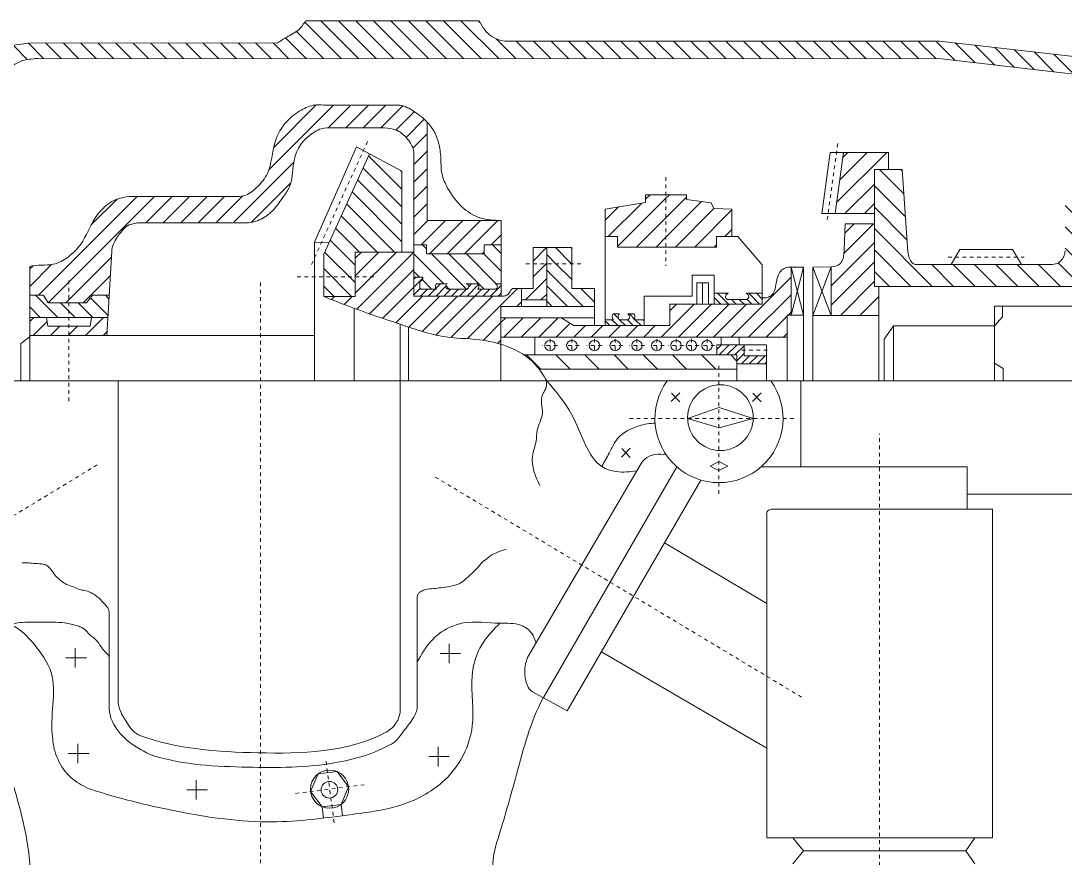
# Model space of a CAD drawing. Extents: x 0 to 420, y 0 to 297.
# Drawn here: x 36.56 to 65.16, y 179.7 to 202.61 of the extents above; entities that cross this region are included whole.
import ezdxf

# ---------------------------------------------------------------- set-up
doc = ezdxf.new("R2010")
doc.units = 0
doc.linetypes.add('ОСЕВАЯ', pattern=[50.8, 31.75, -6.35, 6.35, -6.35])
doc.layers.get('0').update_dxf_attribs({"linetype": 'CONTINUOUS'})
pattern_1 = [(45, (-22278.84894, -14110.3131), (-0.2395046625, 0.2395046625), [])]
pattern_2 = [(135, (-22278.84894, -14110.3131), (-0.2395046625, -0.2395046625), [])]
pattern_3 = [(45, (-22278.84894, -14110.31309), (-0.1064465167, 0.1064465167), [])]
pattern_4 = [(45, (-22278.84894, -14110.3131), (-0.2661162917, 0.2661162917), [])]
pattern_5 = [(135, (-22278.84894, -14110.31309), (-0.1064465167, -0.1064465167), [])]
pattern_6 = [(135, (-22278.84894, -14110.3131), (-0.2128930333, -0.2128930333), [])]
pattern_7 = [(45, (-22278.84894, -14110.3131), (-0.2128930333, 0.2128930333), [])]

msp = doc.modelspace()

# ---------------------------------------------------------------- hatches: boundary and pattern name
at = {"lineweight": 0, "ltscale": 0.0007}
h = msp.add_hatch(dxfattribs=at)
h.set_pattern_fill('ANSI31', color=256, scale=0.106681, angle=90, style=0)
h.set_pattern_definition(pattern_2)
edge = h.paths.add_edge_path()
edge.add_spline(control_points=[(80.552, 199.236), (80.555, 199.286), (80.565, 199.434), (80.615, 199.646), (80.743, 199.819), (80.87, 199.889), (80.944, 199.884), (80.969, 199.882)], knot_values=[0, 0, 0, 0, 0.001262, 0.003768, 0.005373, 0.006594, 0.007223, 0.007223, 0.007223, 0.007223], degree=3, periodic=0)
edge.add_line((80.969, 199.882), (82.266, 199.882))
edge.add_line((82.266, 199.882), (82.95, 199.348))
edge.add_line((82.95, 199.348), (82.95, 198.994))
edge.add_line((82.95, 198.994), (83.336, 198.994))
edge.add_line((83.336, 198.994), (83.336, 198.698))
edge.add_line((83.336, 198.698), (83.709, 198.698))
edge.add_line((83.709, 198.698), (83.709, 199.286))
edge.add_line((83.709, 199.286), (84.885, 199.286))
edge.add_line((84.885, 199.286), (84.885, 198.726))
edge.add_line((84.885, 198.726), (85.465, 198.726))
edge.add_line((85.465, 198.726), (85.465, 199.502))
edge.add_line((85.465, 199.502), (85.17, 199.863))
edge.add_line((85.17, 199.863), (83.594, 199.863))
edge.add_line((83.594, 199.863), (82.84, 200.387))
edge.add_line((82.84, 200.387), (76.362, 200.387))
edge.add_line((76.362, 200.387), (61.714, 202.06))
edge.add_line((61.714, 202.06), (49.955, 202.06))
edge.add_spline(control_points=[(49.955, 202.06), (49.907, 202.058), (49.786, 202.053), (49.615, 202.101), (49.422, 202.195), (49.242, 202.361), (49.153, 202.525), (49.106, 202.611)], knot_values=[0, 0, 0, 0, 0.001201, 0.003059, 0.004401, 0.006633, 0.009106, 0.009106, 0.009106, 0.009106], degree=3, periodic=0)
edge.add_line((49.106, 202.611), (44.353, 202.611))
edge.add_spline(control_points=[(44.353, 202.611), (44.299, 202.528), (44.171, 202.332), (43.861, 202.191), (43.668, 202.063), (43.585, 202.008)], knot_values=[0, 0, 0, 0, 0.002461, 0.005835, 0.008345, 0.008345, 0.008345, 0.008345], degree=3, periodic=0)
edge.add_line((43.585, 202.008), (36.785, 202.001))
edge.add_spline(control_points=[(36.785, 202.001), (36.588, 201.981), (35.919, 201.913), (35.572, 201.289), (35.327, 200.848)], knot_values=[0, 0, 0, 0, 0.004831, 0.016446, 0.016446, 0.016446, 0.016446], degree=3, periodic=0)
edge.add_line((35.327, 200.848), (33.699, 194.988))
edge.add_spline(control_points=[(33.699, 194.988), (33.589, 194.779), (33.336, 194.296), (32.591, 194.363), (32.105, 194.219), (31.909, 194.034), (31.899, 193.94)], knot_values=[0, 0, 0, 0, 0.005536, 0.012786, 0.016294, 0.018676, 0.018676, 0.018676, 0.018676], degree=3, periodic=0)
edge.add_line((31.899, 193.94), (31.774, 192.759))
edge.add_line((31.774, 192.759), (33.668, 192.759))
edge.add_line((33.668, 192.759), (35.765, 200.554))
edge.add_spline(control_points=[(35.765, 200.554), (35.974, 200.96), (36.265, 201.525), (36.857, 201.572), (37.024, 201.585)], knot_values=[0, 0, 0, 0, 0.010381, 0.014468, 0.014468, 0.014468, 0.014468], degree=3, periodic=0)
edge.add_line((37.024, 201.585), (61.778, 201.57))
edge.add_line((61.778, 201.57), (75.312, 199.994))
edge.add_spline(control_points=[(75.312, 199.994), (75.399, 199.99), (75.58, 199.983), (75.847, 199.934), (76.126, 199.85), (76.283, 199.576), (76.303, 199.376), (76.314, 199.266)], knot_values=[0, 0, 0, 0, 0.002193, 0.004566, 0.006922, 0.009212, 0.012008, 0.012008, 0.012008, 0.012008], degree=3, periodic=0)
edge.add_line((76.314, 199.266), (76.67, 199.266))
edge.add_line((76.67, 199.266), (76.67, 198.744))
edge.add_line((76.67, 198.744), (79.968, 198.744))
edge.add_line((79.968, 198.744), (79.968, 199.236))
edge.add_line((79.968, 199.236), (80.552, 199.236))
h = msp.add_hatch(dxfattribs=at)
h.set_pattern_fill('ANSI31', color=256, scale=0.106681, style=0)
h.set_pattern_definition(pattern_1)
edge = h.paths.add_edge_path()
edge.add_spline(control_points=[(42.692, 197.081), (42.825, 197.081), (43.108, 197.14), (43.47, 197.399), (43.701, 197.736), (43.997, 198.142), (43.99, 198.66), (44.141, 199.17), (44.437, 199.469), (44.752, 199.689), (44.996, 199.686), (45.108, 199.684)], knot_values=[0, 0, 0, 0, 0.003369, 0.007079, 0.01096, 0.013702, 0.019542, 0.02354, 0.026781, 0.030072, 0.032843, 0.032843, 0.032843, 0.032843], degree=3, periodic=0)
edge.add_line((45.108, 199.684), (46.518, 199.684))
edge.add_spline(control_points=[(46.518, 199.684), (46.623, 199.673), (46.845, 199.649), (47.085, 199.467), (47.219, 199.276), (47.327, 199.107), (47.321, 198.97), (47.323, 198.893)], knot_values=[0, 0, 0, 0, 0.002639, 0.005564, 0.007219, 0.008584, 0.010532, 0.010532, 0.010532, 0.010532], degree=3, periodic=0)
edge.add_line((47.323, 198.893), (47.323, 196.481))
edge.add_line((47.323, 196.481), (47.663, 196.481))
edge.add_line((47.663, 196.481), (47.663, 196.235))
edge.add_line((47.663, 196.235), (49.247, 196.235))
edge.add_line((49.247, 196.235), (49.247, 196.481))
edge.add_line((49.247, 196.481), (49.707, 196.481))
edge.add_line((49.707, 196.481), (49.707, 197.145))
edge.add_line((49.707, 197.145), (47.688, 197.145))
edge.add_line((47.688, 197.145), (47.688, 199.837))
edge.add_spline(control_points=[(47.688, 199.837), (47.635, 199.893), (47.502, 200.011), (47.297, 200.154), (47.09, 200.271), (46.953, 200.308), (46.887, 200.308)], knot_values=[0, 0, 0, 0, 0.001951, 0.004487, 0.006308, 0.007974, 0.007974, 0.007974, 0.007974], degree=3, periodic=0)
edge.add_line((46.887, 200.308), (44.841, 200.308))
edge.add_spline(control_points=[(44.841, 200.308), (44.763, 200.313), (44.552, 200.325), (44.196, 200.166), (43.784, 199.854), (43.433, 199.243), (43.433, 198.53), (43.049, 198.059), (42.759, 197.831), (42.561, 197.805), (42.497, 197.805)], knot_values=[0, 0, 0, 0, 0.001963, 0.005298, 0.009544, 0.014945, 0.022503, 0.026602, 0.029908, 0.031525, 0.031525, 0.031525, 0.031525], degree=3, periodic=0)
edge.add_line((42.497, 197.805), (39.566, 197.805))
edge.add_spline(control_points=[(39.566, 197.805), (39.491, 197.799), (39.248, 197.782), (38.887, 197.586), (38.492, 197.137), (38.297, 196.564), (37.878, 196.139), (37.395, 195.874), (37.008, 195.949), (36.8, 195.892)], knot_values=[0, 0, 0, 0, 0.001903, 0.006129, 0.009937, 0.016856, 0.021019, 0.024822, 0.030296, 0.030296, 0.030296, 0.030296], degree=3, periodic=0)
edge.add_line((36.8, 195.892), (36.8, 195.1))
edge.add_line((36.8, 195.1), (37.175, 195.1))
edge.add_line((37.175, 195.1), (37.309, 194.892))
edge.add_line((37.309, 194.892), (38.354, 194.892))
edge.add_line((38.354, 194.892), (38.519, 195.1))
edge.add_line((38.519, 195.1), (38.976, 195.1))
edge.add_line((38.976, 195.1), (39.044, 196.309))
edge.add_spline(control_points=[(39.044, 196.309), (39.05, 196.427), (39.147, 196.641), (39.326, 196.87), (39.496, 197.04), (39.65, 197.058), (39.724, 197.075), (39.75, 197.081)], knot_values=[0, 0, 0, 0, 0.002988, 0.005633, 0.007495, 0.008764, 0.009435, 0.009435, 0.009435, 0.009435], degree=3, periodic=0)
edge.add_line((39.75, 197.081), (42.692, 197.081))
h = msp.add_hatch(dxfattribs=at)
h.set_pattern_fill('ANSI31', color=256, scale=0.106681, angle=90, style=0)
h.set_pattern_definition(pattern_2)
h.paths.add_polyline_path([(46.989, 196.283), (46.989, 198.499), (46.102, 198.977), (44.85, 196.224), (44.85, 195.068), (45.714, 195.068), (45.714, 196.283)])
h = msp.add_hatch(dxfattribs=at)
h.set_pattern_fill('ANSI31', color=256, scale=0.118534, style=0)
h.set_pattern_definition(pattern_4)
h.paths.add_polyline_path([(59.935, 198.545), (60.318, 198.545), (60.318, 199.012), (59.084, 199.012), (58.856, 197.336), (59.935, 197.336)])
h = msp.add_hatch(dxfattribs=at)
h.set_pattern_fill('ANSI31', color=256, scale=0.130387, angle=90, style=0)
h.set_pattern_definition([(135, (-22278.84894, -14110.3131), (-0.292727921, -0.292727921), [])])
edge = h.paths.add_edge_path()
edge.add_line((66.174, 197.739), (65.155, 197.739))
edge.add_line((65.155, 197.739), (65.155, 196.315))
edge.add_spline(control_points=[(65.155, 196.315), (65.152, 196.287), (65.145, 196.211), (65.088, 196.093), (64.975, 195.973), (64.866, 195.954), (64.808, 195.944)], knot_values=[0, 0, 0, 0, 0.000714, 0.001934, 0.003241, 0.004685, 0.004685, 0.004685, 0.004685], degree=3, periodic=0)
edge.add_line((64.808, 195.944), (61.938, 195.944))
edge.add_line((61.938, 195.944), (61.087, 195.944))
edge.add_spline(control_points=[(61.087, 195.944), (61.075, 195.943), (61.031, 195.941), (60.946, 196.002), (60.872, 196.125), (60.856, 196.234), (60.848, 196.291)], knot_values=[0, 0, 0, 0, 0.000303, 0.001118, 0.002435, 0.003881, 0.003881, 0.003881, 0.003881], degree=3, periodic=0)
edge.add_line((60.848, 196.291), (60.69, 198.545))
edge.add_line((60.69, 198.545), (59.935, 198.545))
edge.add_line((59.935, 198.545), (59.935, 197.056))
edge.add_line((59.935, 197.056), (59.935, 195.344))
edge.add_line((59.935, 195.344), (60.054, 195.344))
edge.add_line((60.054, 195.344), (66.174, 195.344))
edge.add_line((66.174, 195.344), (66.174, 197.739))
h = msp.add_hatch(dxfattribs=at)
h.set_pattern_fill('ANSI31', color=256, scale=0.118534, style=0)
h.set_pattern_definition(pattern_4)
h.paths.add_polyline_path([(52.558, 197.459), (52.558, 196.71), (52.9, 196.71), (52.9, 196.42), (54.223, 196.42), (54.223, 197.853), (53.663, 197.853), (53.663, 197.643)])
h = msp.add_hatch(dxfattribs=at)
h.set_pattern_fill('ANSI31', color=256, scale=0.118534, style=0)
h.set_pattern_definition(pattern_4)
h.paths.add_polyline_path([(54.223, 196.42), (55.611, 196.42), (55.611, 196.71), (56.032, 196.71), (56.032, 197.459), (55.532, 197.472), (55.466, 197.63), (54.782, 197.722), (54.782, 197.774), (54.782, 197.853), (54.223, 197.853)])
h = msp.add_hatch(dxfattribs=at)
h.set_pattern_fill('ANSI31', color=256, scale=0.118534, style=0)
h.set_pattern_definition(pattern_4)
edge = h.paths.add_edge_path()
edge.add_spline(control_points=[(59.108, 196.357), (59.104, 196.313), (59.097, 196.216), (59.072, 196.072), (58.967, 195.908), (58.832, 195.89), (58.748, 195.878)], knot_values=[0, 0, 0, 0, 0.001116, 0.002463, 0.003696, 0.00571, 0.00571, 0.00571, 0.00571], degree=3, periodic=0)
edge.add_line((58.748, 195.878), (58.748, 194.55))
edge.add_line((58.748, 194.55), (60.054, 194.55))
edge.add_line((60.054, 194.55), (60.054, 195.344))
edge.add_line((60.054, 195.344), (59.935, 195.344))
edge.add_line((59.935, 195.344), (59.935, 197.056))
edge.add_line((59.935, 197.056), (59.132, 197.056))
edge.add_line((59.132, 197.056), (59.108, 196.357))
h = msp.add_hatch(dxfattribs=at)
h.set_pattern_fill('ANSI31', color=256, scale=0.106681, angle=90, style=0)
h.set_pattern_definition(pattern_2)
edge = h.paths.add_edge_path()
edge.add_spline(control_points=[(48.234, 195.416), (48.221, 195.409), (48.197, 195.395), (48.187, 195.352), (48.196, 195.315), (48.217, 195.28), (48.242, 195.274), (48.255, 195.271)], knot_values=[0, 0, 0, 0, 0.00036, 0.000681, 0.001022, 0.001332, 0.001646, 0.001646, 0.001646, 0.001646], degree=3, periodic=0)
edge.add_line((48.255, 195.271), (48.777, 195.271))
edge.add_spline(control_points=[(48.777, 195.271), (48.79, 195.278), (48.815, 195.292), (48.824, 195.335), (48.815, 195.372), (48.795, 195.408), (48.769, 195.414), (48.756, 195.416)], knot_values=[0, 0, 0, 0, 0.00036, 0.000681, 0.001022, 0.001332, 0.001648, 0.001648, 0.001648, 0.001648], degree=3, periodic=0)
edge.add_line((48.756, 195.416), (49.072, 195.416))
edge.add_spline(control_points=[(49.072, 195.416), (49.082, 195.408), (49.104, 195.388), (49.096, 195.343), (49.101, 195.298), (49.079, 195.28), (49.069, 195.271)], knot_values=[0, 0, 0, 0, 0.000309, 0.000703, 0.001068, 0.001381, 0.001381, 0.001381, 0.001381], degree=3, periodic=0)
edge.add_line((49.069, 195.271), (49.563, 195.271))
edge.add_spline(control_points=[(49.563, 195.271), (49.576, 195.278), (49.6, 195.292), (49.61, 195.335), (49.6, 195.372), (49.58, 195.408), (49.555, 195.414), (49.542, 195.416)], knot_values=[0, 0, 0, 0, 0.00036, 0.000681, 0.001022, 0.001332, 0.001648, 0.001648, 0.001648, 0.001648], degree=3, periodic=0)
edge.add_line((49.542, 195.416), (49.707, 195.416))
edge.add_line((49.707, 195.416), (49.707, 196.481))
edge.add_line((49.707, 196.481), (49.247, 196.481))
edge.add_line((49.247, 196.481), (49.247, 196.235))
edge.add_line((49.247, 196.235), (47.663, 196.235))
edge.add_line((47.663, 196.235), (47.663, 196.481))
edge.add_line((47.663, 196.481), (47.323, 196.481))
edge.add_line((47.323, 196.481), (47.323, 195.598))
edge.add_line((47.323, 195.598), (47.563, 195.598))
edge.add_spline(control_points=[(47.563, 195.598), (47.563, 195.584), (47.563, 195.56), (47.563, 195.524), (47.537, 195.513), (47.522, 195.492), (47.488, 195.479), (47.479, 195.434), (47.483, 195.384), (47.481, 195.337), (47.482, 195.297), (47.498, 195.275), (47.513, 195.272), (47.518, 195.271)], knot_values=[0, 0, 0, 0, 0.00037, 0.000632, 0.000797, 0.001017, 0.001298, 0.001627, 0.002059, 0.0026, 0.002817, 0.003058, 0.003199, 0.003199, 0.003199, 0.003199], degree=3, periodic=0)
edge.add_line((47.518, 195.271), (47.939, 195.271))
edge.add_spline(control_points=[(47.939, 195.271), (47.93, 195.28), (47.908, 195.3), (47.915, 195.345), (47.91, 195.39), (47.932, 195.408), (47.942, 195.416)], knot_values=[0, 0, 0, 0, 0.000309, 0.000703, 0.001068, 0.001381, 0.001381, 0.001381, 0.001381], degree=3, periodic=0)
edge.add_line((47.942, 195.416), (48.234, 195.416))
h = msp.add_hatch(dxfattribs=at)
h.set_pattern_fill('ANSI31', color=256, scale=0.106681, style=0)
h.set_pattern_definition(pattern_1)
edge = h.paths.add_edge_path()
edge.add_spline(control_points=[(44.85, 195.068), (45.054, 194.987), (45.506, 194.81), (46.203, 194.553), (47.088, 194.265), (48.038, 193.922), (48.988, 193.92), (49.509, 193.818), (49.702, 193.759)], knot_values=[0, 0, 0, 0, 0.005554, 0.012273, 0.018786, 0.029173, 0.03752, 0.0426, 0.0426, 0.0426, 0.0426], degree=3, periodic=0)
edge.add_line((49.702, 193.759), (49.702, 194.792))
edge.add_line((49.702, 194.792), (50.269, 194.792))
edge.add_line((50.269, 194.792), (50.269, 195.287))
edge.add_line((50.269, 195.287), (50.073, 195.287))
edge.add_spline(control_points=[(50.073, 195.287), (50.057, 195.289), (50.017, 195.294), (49.955, 195.215), (49.91, 195.105), (49.789, 195.078), (49.73, 195.079), (49.707, 195.079)], knot_values=[0, 0, 0, 0, 0.000374, 0.00097, 0.002285, 0.003245, 0.003826, 0.003826, 0.003826, 0.003826], degree=3, periodic=0)
edge.add_line((49.707, 195.079), (47.323, 195.079))
edge.add_line((47.323, 195.079), (47.323, 196.283))
edge.add_line((47.323, 196.283), (45.714, 196.283))
edge.add_line((45.714, 196.283), (45.714, 195.068))
edge.add_line((45.714, 195.068), (44.85, 195.068))
h = msp.add_hatch(dxfattribs=at)
h.set_pattern_fill('ANSI31', color=256, scale=0.094827, style=0)
h.set_pattern_definition(pattern_7)
h.paths.add_polyline_path([(50.962, 196.405), (50.587, 196.405), (50.587, 195.964), (50.962, 195.964)])
h = msp.add_hatch(dxfattribs=at)
h.set_pattern_fill('ANSI31', color=256, scale=0.094827, angle=90, style=0)
h.set_pattern_definition(pattern_6)
h.paths.add_polyline_path([(51.644, 195.964), (51.644, 196.405), (50.962, 196.405), (50.962, 195.964)])
h = msp.add_hatch(dxfattribs=at)
h.set_pattern_fill('ANSI31', color=256, scale=0.094827, style=0)
h.set_pattern_definition(pattern_7)
h.paths.add_polyline_path([(50.587, 195.287), (50.269, 195.287), (50.269, 194.973), (50.962, 194.973), (50.962, 195.964), (50.587, 195.964)])
h = msp.add_hatch(dxfattribs=at)
h.set_pattern_fill('ANSI31', color=256, scale=0.094827, angle=90, style=0)
h.set_pattern_definition(pattern_6)
h.paths.add_polyline_path([(50.962, 194.792), (52.266, 194.792), (52.266, 195.285), (51.644, 195.285), (51.644, 195.964), (50.962, 195.964)])
h = msp.add_hatch(dxfattribs=at)
h.set_pattern_fill('ANSI31', color=256, scale=0.106681, style=0)
h.set_pattern_definition(pattern_1)
edge = h.paths.add_edge_path()
edge.add_line((54.334, 194.856), (54.334, 194.272))
edge.add_line((54.334, 194.272), (51.705, 194.272))
edge.add_line((51.705, 194.272), (51.357, 194.487))
edge.add_line((51.357, 194.487), (49.702, 194.487))
edge.add_line((49.702, 194.487), (49.702, 193.953))
edge.add_line((49.702, 193.953), (57.545, 193.953))
edge.add_line((57.545, 193.953), (57.545, 194.555))
edge.add_line((57.545, 194.555), (57.652, 194.555))
edge.add_line((57.652, 194.555), (57.652, 195.871))
edge.add_spline(control_points=[(57.652, 195.871), (57.626, 195.87), (57.55, 195.868), (57.419, 195.83), (57.266, 195.645), (57.245, 195.38), (57.17, 195.111), (56.998, 195.03), (56.907, 195.029), (56.861, 195.028)], knot_values=[0, 0, 0, 0, 0.000655, 0.001934, 0.003293, 0.006429, 0.008644, 0.009774, 0.010945, 0.010945, 0.010945, 0.010945], degree=3, periodic=0)
edge.add_line((56.861, 195.028), (56.861, 194.856))
edge.add_line((56.861, 194.856), (54.334, 194.856))
h = msp.add_hatch(dxfattribs=at)
h.set_pattern_fill('ANSI31', color=256, scale=0.047414, style=0)
h.set_pattern_definition(pattern_3)
edge = h.paths.add_edge_path()
edge.add_line((49.707, 195.079), (49.707, 195.416))
edge.add_line((49.707, 195.416), (49.542, 195.416))
edge.add_spline(control_points=[(49.542, 195.416), (49.555, 195.414), (49.58, 195.408), (49.6, 195.372), (49.61, 195.335), (49.6, 195.292), (49.576, 195.278), (49.563, 195.271)], knot_values=[0, 0, 0, 0, 0.000317, 0.000626, 0.000967, 0.001288, 0.001648, 0.001648, 0.001648, 0.001648], degree=3, periodic=0)
edge.add_line((49.563, 195.271), (49.069, 195.271))
edge.add_spline(control_points=[(49.069, 195.271), (49.079, 195.28), (49.101, 195.298), (49.096, 195.343), (49.104, 195.388), (49.082, 195.408), (49.072, 195.416)], knot_values=[0, 0, 0, 0, 0.000313, 0.000678, 0.001072, 0.001381, 0.001381, 0.001381, 0.001381], degree=3, periodic=0)
edge.add_line((49.072, 195.416), (48.756, 195.416))
edge.add_spline(control_points=[(48.756, 195.416), (48.769, 195.414), (48.795, 195.408), (48.815, 195.372), (48.824, 195.335), (48.815, 195.292), (48.79, 195.278), (48.777, 195.271)], knot_values=[0, 0, 0, 0, 0.000317, 0.000626, 0.000967, 0.001288, 0.001648, 0.001648, 0.001648, 0.001648], degree=3, periodic=0)
edge.add_line((48.777, 195.271), (48.255, 195.271))
edge.add_spline(control_points=[(48.255, 195.271), (48.242, 195.274), (48.217, 195.28), (48.196, 195.315), (48.187, 195.352), (48.197, 195.395), (48.221, 195.409), (48.234, 195.416)], knot_values=[0, 0, 0, 0, 0.000314, 0.000624, 0.000965, 0.001286, 0.001646, 0.001646, 0.001646, 0.001646], degree=3, periodic=0)
edge.add_line((48.234, 195.416), (47.942, 195.416))
edge.add_spline(control_points=[(47.942, 195.416), (47.932, 195.408), (47.91, 195.39), (47.915, 195.345), (47.908, 195.3), (47.93, 195.28), (47.939, 195.271)], knot_values=[0, 0, 0, 0, 0.000313, 0.000678, 0.001072, 0.001381, 0.001381, 0.001381, 0.001381], degree=3, periodic=0)
edge.add_line((47.939, 195.271), (47.518, 195.271))
edge.add_spline(control_points=[(47.518, 195.271), (47.513, 195.272), (47.498, 195.275), (47.482, 195.297), (47.481, 195.337), (47.483, 195.384), (47.479, 195.434), (47.488, 195.479), (47.522, 195.492), (47.537, 195.513), (47.563, 195.524), (47.563, 195.56), (47.563, 195.584), (47.563, 195.598)], knot_values=[0, 0, 0, 0, 0.000141, 0.000382, 0.000599, 0.00114, 0.001572, 0.0019, 0.002182, 0.002402, 0.002567, 0.002829, 0.003199, 0.003199, 0.003199, 0.003199], degree=3, periodic=0)
edge.add_line((47.563, 195.598), (47.323, 195.598))
edge.add_line((47.323, 195.598), (47.323, 195.079))
edge.add_line((47.323, 195.079), (49.707, 195.079))
h = msp.add_hatch(dxfattribs=at)
h.set_pattern_fill('ANSI31', color=256, scale=0.106681, angle=90, style=0)
h.set_pattern_definition(pattern_2)
h.paths.add_polyline_path([(37.309, 194.892), (37.175, 195.1), (36.8, 195.1), (36.8, 194.492), (38.942, 194.492), (38.976, 195.1), (38.519, 195.1), (38.354, 194.892)])
h = msp.add_hatch(dxfattribs=at)
h.set_pattern_fill('ANSI31', color=256, scale=0.047414, angle=90, style=0)
h.set_pattern_definition(pattern_5)
edge = h.paths.add_edge_path()
edge.add_spline(control_points=[(56.417, 195.156), (56.437, 195.145), (56.472, 195.126), (56.501, 195.078), (56.491, 195.021), (56.458, 195.001), (56.438, 194.989)], knot_values=[0, 0, 0, 0, 0.00059, 0.00098, 0.00135, 0.001911, 0.001911, 0.001911, 0.001911], degree=3, periodic=0)
edge.add_line((56.438, 194.989), (55.912, 194.989))
edge.add_spline(control_points=[(55.912, 194.989), (55.892, 195.001), (55.859, 195.021), (55.849, 195.078), (55.878, 195.126), (55.913, 195.145), (55.933, 195.156)], knot_values=[0, 0, 0, 0, 0.000561, 0.00093, 0.00132, 0.001911, 0.001911, 0.001911, 0.001911], degree=3, periodic=0)
edge.add_line((55.933, 195.156), (55.545, 195.156))
edge.add_line((55.545, 195.156), (55.545, 194.856))
edge.add_line((55.545, 194.856), (56.861, 194.856))
edge.add_line((56.861, 194.856), (56.861, 195.156))
edge.add_line((56.861, 195.156), (56.417, 195.156))
h = msp.add_hatch(dxfattribs=at)
h.set_pattern_fill('ANSI31', color=256, scale=0.106681, style=0)
h.set_pattern_definition(pattern_1)
h.paths.add_polyline_path([(38.493, 194.492), (38.451, 194.251), (37.295, 194.251), (37.262, 194.492), (36.8, 194.492), (36.8, 193.997), (38.914, 193.997), (38.942, 194.492)])
h = msp.add_hatch(dxfattribs=at)
h.set_pattern_fill('ANSI31', color=256, scale=0.047414, angle=90, style=0)
h.set_pattern_definition(pattern_5)
edge = h.paths.add_edge_path()
edge.add_spline(control_points=[(52.948, 194.432), (52.937, 194.444), (52.915, 194.469), (52.911, 194.516), (52.916, 194.563), (52.941, 194.58), (52.954, 194.59)], knot_values=[0, 0, 0, 0, 0.000392, 0.000825, 0.001149, 0.001543, 0.001543, 0.001543, 0.001543], degree=3, periodic=0)
edge.add_line((52.954, 194.59), (52.789, 194.59))
edge.add_spline(control_points=[(52.789, 194.59), (52.778, 194.58), (52.754, 194.559), (52.754, 194.51), (52.755, 194.463), (52.776, 194.442), (52.786, 194.432)], knot_values=[0, 0, 0, 0, 0.000362, 0.000765, 0.001168, 0.001507, 0.001507, 0.001507, 0.001507], degree=3, periodic=0)
edge.add_line((52.786, 194.432), (52.558, 194.432))
edge.add_line((52.558, 194.432), (52.558, 194.272))
edge.add_line((52.558, 194.272), (53.624, 194.272))
edge.add_line((53.624, 194.272), (53.624, 194.432))
edge.add_line((53.624, 194.432), (53.346, 194.432))
edge.add_spline(control_points=[(53.346, 194.432), (53.355, 194.442), (53.376, 194.465), (53.375, 194.511), (53.374, 194.558), (53.353, 194.579), (53.342, 194.59)], knot_values=[0, 0, 0, 0, 0.000331, 0.000768, 0.001106, 0.001482, 0.001482, 0.001482, 0.001482], degree=3, periodic=0)
edge.add_line((53.342, 194.59), (53.177, 194.59))
edge.add_spline(control_points=[(53.177, 194.59), (53.192, 194.577), (53.216, 194.556), (53.225, 194.51), (53.219, 194.465), (53.196, 194.443), (53.184, 194.432)], knot_values=[0, 0, 0, 0, 0.000464, 0.000789, 0.001153, 0.001557, 0.001557, 0.001557, 0.001557], degree=3, periodic=0)
edge.add_line((53.184, 194.432), (52.948, 194.432))
h = msp.add_hatch(dxfattribs=at)
h.set_pattern_fill('ANSI31', color=256, scale=0.047414, style=0)
h.set_pattern_definition(pattern_3)
h.paths.add_polyline_path([(56.362, 193.447), (56.362, 193.742), (55.621, 193.745), (55.621, 193.467), (56.163, 193.467), (56.163, 193.226), (56.975, 193.226), (56.975, 193.447)])
h = msp.add_hatch(dxfattribs=at)
h.set_pattern_fill('ANSI31', color=256, scale=0.177801, angle=90, style=0)
h.set_pattern_definition([(135, (-22278.84894, -14110.3131), (-0.399174438, -0.399174438), [])])
edge = h.paths.add_edge_path()
edge.add_spline(control_points=[(50.338, 193.467), (50.451, 193.392), (50.599, 193.269), (50.718, 193.122), (50.752, 193.077)], knot_values=[0.048446, 0.048446, 0.048446, 0.048446, 0.051849, 0.053272, 0.053272, 0.053272, 0.053272], degree=3, periodic=0)
edge.add_line((50.752, 193.077), (56.163, 193.077))
edge.add_line((56.163, 193.077), (56.163, 193.467))
edge.add_line((56.163, 193.467), (55.621, 193.467))
edge.add_line((55.621, 193.467), (50.338, 193.467))

# ---------------------------------------------------------------- linework, layer by layer
at = {"lineweight": 0}
for p, q in [((44.353, 202.611), (49.106, 202.611)), ((36.785, 202.001), (43.585, 202.008)), ((49.955, 202.06), (61.714, 202.06)), ((37.024, 201.585), (61.778, 201.57)), ((44.841, 200.308), (46.887, 200.308)), ((45.108, 199.684), (46.518, 199.684)), ((47.688, 197.145), (47.688, 199.837)), ((44.595, 196.558), (45.753, 199.165)), ((45.753, 199.165), (46.989, 198.499)), ((44.85, 196.224), (46.102, 198.977)), ((47.323, 198.893), (47.323, 195.079)), ((46.989, 198.499), (46.989, 196.283)), ((39.566, 197.805), (42.497, 197.805)), ((52.558, 197.459), (53.663, 197.643)), ((53.663, 197.853), (54.782, 197.853)), ((53.663, 197.643), (53.663, 197.853)), ((54.782, 197.853), (54.782, 197.774)), ((54.782, 197.774), (54.782, 197.722)), ((54.782, 197.722), (55.466, 197.63)), ((55.466, 197.63), (55.532, 197.472)), ((52.558, 194.272), (52.558, 197.459)), ((55.532, 197.472), (56.032, 197.459)), ((56.032, 197.459), (56.032, 196.71)), ((39.75, 197.081), (42.692, 197.081)), ((49.707, 197.145), (47.688, 197.145)), ((49.707, 195.079), (49.707, 197.145)), ((44.595, 192.759), (44.595, 196.558)), ((47.323, 196.481), (47.663, 196.481)), ((47.663, 196.481), (47.663, 196.235)), ((49.247, 196.481), (49.707, 196.481)), ((49.247, 196.481), (49.247, 196.235)), ((52.9, 196.71), (52.558, 196.71)), ((52.9, 196.42), (52.9, 196.71)), ((55.611, 196.71), (55.611, 196.42)), ((56.032, 196.71), (55.611, 196.71)), ((56.032, 196.71), (56.19, 196.71)), ((56.19, 196.71), (56.861, 195.934)), ((38.914, 193.997), (39.044, 196.309)), ((44.85, 195.068), (44.85, 196.224)), ((45.714, 196.283), (45.714, 195.068)), ((47.323, 196.283), (45.714, 196.283)), ((47.663, 196.235), (49.247, 196.235)), ((50.587, 196.405), (51.644, 196.405)), ((50.587, 195.287), (50.587, 196.405)), ((50.962, 196.405), (50.962, 194.792)), ((51.644, 196.405), (51.644, 195.285)), ((55.611, 196.42), (52.9, 196.42)), ((56.861, 195.934), (56.861, 194.856)), ((36.8, 192.759), (36.8, 195.892)), ((54.94, 195.655), (54.94, 195.077)), ((55.545, 195.655), (54.94, 195.655)), ((55.545, 194.856), (55.545, 195.655)), ((57.652, 195.871), (57.99, 194.555)), ((57.99, 195.871), (57.652, 195.871)), ((57.652, 194.555), (57.99, 195.871)), ((57.652, 195.871), (57.652, 194.555)), ((57.99, 195.871), (57.652, 195.871)), ((57.99, 192.759), (57.99, 195.871)), ((47.323, 195.598), (47.563, 195.598)), ((47.942, 195.416), (48.234, 195.416)), ((48.756, 195.416), (49.072, 195.416)), ((49.542, 195.416), (49.707, 195.416)), ((55.071, 195.445), (55.071, 194.856)), ((55.387, 195.445), (55.071, 195.445)), ((55.229, 195.445), (55.229, 194.856)), ((55.387, 194.856), (55.387, 195.445)), ((36.8, 195.1), (37.175, 195.1)), ((37.175, 195.1), (37.309, 194.892)), ((38.354, 194.892), (38.519, 195.1)), ((38.519, 195.1), (38.976, 195.1)), ((45.714, 195.068), (44.85, 195.068)), ((47.323, 195.079), (49.707, 195.079)), ((47.518, 195.271), (47.939, 195.271)), ((48.255, 195.271), (48.777, 195.271)), ((49.069, 195.271), (49.563, 195.271)), ((50.073, 195.287), (50.587, 195.287)), ((50.269, 195.287), (50.269, 194.792)), ((50.269, 195.287), (50.269, 195.287)), ((51.644, 195.285), (52.266, 195.285)), ((52.266, 195.285), (52.266, 194.272)), ((54.94, 195.077), (53.624, 195.077)), ((53.624, 195.077), (53.624, 194.272)), ((55.933, 195.156), (55.545, 195.156)), ((56.861, 195.156), (56.417, 195.156)), ((37.309, 194.892), (38.354, 194.892)), ((49.702, 194.792), (49.702, 192.759)), ((49.702, 194.792), (52.266, 194.792)), ((50.269, 194.973), (50.962, 194.973)), ((56.861, 194.856), (54.334, 194.856)), ((54.334, 194.856), (54.334, 194.272)), ((55.912, 194.989), (56.438, 194.989)), ((36.8, 194.492), (38.942, 194.492)), ((37.262, 194.492), (37.295, 194.251)), ((38.493, 194.492), (38.451, 194.251)), ((45.687, 194.744), (45.687, 192.759)), ((49.702, 194.487), (52.266, 194.487)), ((51.705, 194.272), (51.357, 194.487)), ((52.789, 194.59), (52.954, 194.59)), ((53.177, 194.59), (53.342, 194.59)), ((57.545, 192.759), (57.545, 194.555)), ((57.545, 194.555), (57.99, 194.555)), ((57.99, 194.555), (57.99, 192.759)), ((37.295, 194.251), (38.451, 194.251)), ((46.943, 194.308), (46.943, 183.729)), ((47.174, 194.23), (47.174, 192.759)), ((51.705, 194.272), (54.334, 194.272)), ((52.558, 194.432), (52.786, 194.432)), ((52.948, 194.432), (53.184, 194.432)), ((53.346, 194.432), (53.624, 194.432)), ((36.559, 193.785), (36.814, 193.969)), ((36.8, 193.997), (44.595, 193.997)), ((49.702, 193.953), (57.543, 193.953)), ((50.634, 193.953), (50.634, 193.467)), ((55.737, 193.953), (55.737, 193.745)), ((56.226, 193.953), (56.226, 193.745)), ((36.559, 192.759), (36.559, 193.785)), ((55.621, 193.745), (55.621, 193.467)), ((56.362, 193.742), (55.621, 193.745)), ((56.362, 193.742), (56.975, 193.742)), ((56.362, 193.447), (56.362, 193.742)), ((56.975, 193.447), (56.975, 193.742)), ((50.338, 193.467), (56.163, 193.467)), ((55.621, 193.467), (56.163, 193.467)), ((56.024, 193.467), (56.024, 193.467)), ((56.163, 193.467), (56.163, 192.759)), ((56.975, 193.447), (56.362, 193.447)), ((56.975, 193.226), (56.975, 193.447)), ((50.752, 193.077), (56.163, 193.077)), ((56.163, 193.226), (56.975, 193.226)), ((56.975, 193.226), (56.975, 192.759)), ((21.495, 192.759), (153.064, 192.759)), ((39.22, 192.759), (39.22, 184.014)), ((55.679, 192.025), (54.816, 191.727)), ((56.613, 191.727), (55.679, 192.025)), ((55.679, 191.476), (54.816, 191.727)), ((56.613, 191.727), (55.679, 191.476)), ((53.542, 190.492), (50.435, 185.185)), ((54.524, 190.403), (50.866, 184.087)), ((55.177, 190.044), (51.52, 183.729)), ((47.409, 183.837), (47.41, 186.773)), ((38.979, 183.782), (38.979, 186.431)), ((51.52, 183.729), (50.572, 184.247)), ((44.696, 182.001), (44.492, 181.519)), ((45.215, 182.066), (44.696, 182.001)), ((45.531, 181.648), (45.215, 182.066)), ((45.327, 181.165), (45.531, 181.648)), ((44.492, 181.519), (44.807, 181.101)), ((44.807, 181.101), (45.327, 181.165)), ((44.807, 181.101), (44.845, 180.791)), ((45.327, 181.165), (45.368, 180.857))]:
    msp.add_line(p, q, dxfattribs=at)
at = {"lineweight": 0, "ltscale": 0.0001}
for p, q in [((61.714, 202.06), (76.362, 200.387)), ((61.778, 201.57), (75.312, 199.994)), ((58.718, 199.007), (58.49, 197.331)), ((59.084, 199.012), (58.718, 199.007)), ((59.084, 199.012), (58.856, 197.336)), ((60.318, 199.012), (59.084, 199.012)), ((60.318, 199.012), (60.318, 198.545)), ((59.935, 197.056), (59.935, 198.545)), ((59.935, 198.545), (60.69, 198.545)), ((60.69, 198.545), (60.848, 196.291)), ((58.491, 197.336), (59.935, 197.336)), ((59.108, 196.357), (59.132, 197.056)), ((59.132, 197.056), (59.935, 197.056)), ((59.935, 197.056), (59.935, 195.344)), ((62.274, 196.351), (62.033, 195.944)), ((62.274, 196.351), (63.717, 196.351)), ((63.717, 196.351), (63.958, 195.944)), ((61.087, 195.944), (61.938, 195.944)), ((61.938, 195.944), (64.814, 195.944)), ((58.245, 195.866), (58.748, 195.878)), ((58.748, 195.878), (58.245, 194.55)), ((58.245, 192.759), (58.245, 195.866)), ((58.748, 194.55), (58.245, 195.866)), ((58.748, 194.55), (58.748, 195.878)), ((59.935, 195.344), (60.054, 195.344)), ((60.054, 195.344), (60.054, 192.759)), ((60.054, 195.344), (66.174, 195.344)), ((63.219, 194.806), (65.836, 194.806)), ((63.219, 194.262), (63.219, 194.806)), ((63.445, 194.514), (63.445, 194.806)), ((58.245, 194.55), (60.054, 194.55)), ((58.245, 194.55), (58.748, 194.55)), ((63.219, 194.262), (63.445, 194.514)), ((60.204, 193.904), (60.456, 194.262)), ((60.456, 194.262), (60.456, 192.759)), ((60.456, 194.262), (63.219, 194.262)), ((63.219, 194.262), (63.219, 192.759)), ((60.204, 193.904), (60.204, 192.759)), ((63.219, 193.24), (63.458, 193.094)), ((63.458, 193.094), (63.458, 192.759)), ((57.922, 192.759), (57.922, 190.409)), ((54.366, 192.189), (54.601, 192.434)), ((54.375, 192.424), (54.601, 192.18)), ((56.593, 192.189), (56.828, 192.434)), ((56.603, 192.424), (56.828, 192.18)), ((53.007, 190.673), (53.242, 190.918)), ((53.017, 190.908), (53.242, 190.664)), ((55.43, 190.426), (55.673, 190.551)), ((55.917, 190.426), (55.673, 190.551)), ((55.43, 190.426), (55.673, 190.302)), ((55.917, 190.426), (55.673, 190.302)), ((56.834, 190.409), (62.472, 190.409)), ((62.472, 190.409), (62.472, 189.247)), ((62.472, 189.658), (66.174, 189.658)), ((62.472, 189.247), (57.145, 189.247)), ((62.472, 189.247), (63.164, 189.247)), ((63.164, 189.247), (63.164, 180.248)), ((56.982, 188.983), (56.982, 180.248)), ((54.181, 188.325), (56.982, 186.666)), ((52.454, 185.342), (56.982, 182.703)), ((56.982, 180.248), (63.164, 180.248)), ((57.99, 179.894), (57.702, 180.248)), ((62.434, 179.894), (62.685, 180.248)), ((57.99, 179.894), (57.702, 179.541)), ((57.99, 179.894), (62.434, 179.894)), ((57.99, 179.894), (62.434, 179.894)), ((62.434, 179.894), (62.685, 179.541))]:
    msp.add_line(p, q, dxfattribs=at)
at = {"linetype": 'ОСЕВАЯ', "lineweight": 0, "ltscale": 0.0004}
msp.add_line((46.051, 199.312), (44.473, 195.85), dxfattribs=at)
at = {"linetype": 'ОСЕВАЯ', "lineweight": 0, "ltscale": 0.0002}
msp.add_line((58.93, 199.251), (58.635, 197.141), dxfattribs=at)
at = {"linetype": 'ОСЕВАЯ', "lineweight": 0, "ltscale": 0.0007}
for p, q in [((54.223, 198.331), (54.223, 195.908)), ((50.39, 195.964), (51.918, 195.964)), ((37.873, 195.506), (37.873, 192.148)), ((43.117, 167.353), (43.117, 195.547)), ((44.125, 195.608), (46.264, 195.608)), ((51.049, 193.912), (51.049, 193.523)), ((51.647, 193.912), (51.647, 193.523)), ((52.263, 193.912), (52.263, 193.523)), ((52.834, 193.912), (52.834, 193.523)), ((53.429, 193.912), (53.429, 193.523)), ((53.971, 193.912), (53.971, 193.523)), ((54.499, 193.912), (54.499, 193.523)), ((54.923, 193.912), (54.923, 193.523)), ((55.351, 193.912), (55.351, 193.523)), ((51.252, 193.726), (50.847, 193.726)), ((51.849, 193.726), (51.445, 193.726)), ((52.466, 193.726), (52.061, 193.726)), ((53.036, 193.726), (52.632, 193.726)), ((53.632, 193.726), (53.227, 193.726)), ((54.174, 193.726), (53.769, 193.726)), ((54.701, 193.726), (54.297, 193.726)), ((55.126, 193.726), (54.721, 193.726)), ((55.554, 193.726), (55.149, 193.726)), ((55.676, 193.17), (55.676, 189.599)), ((53.222, 191.726), (57.755, 191.726)), ((60.073, 169.088), (60.073, 191.309)), ((28.131, 184.085), (38.665, 190.468)), ((57.935, 184.102), (47.848, 190.161)), ((45.135, 180.663), (44.913, 182.364)), ((44.078, 181.465), (45.97, 181.706))]:
    msp.add_line(p, q, dxfattribs=at)
at = {"lineweight": 0, "ltscale": 0.0007}
for p, q in [((44.595, 196.558), (44.994, 196.54)), ((38.044, 184.914), (38.044, 185.446)), ((48.289, 185.03), (48.289, 185.562)), ((37.792, 185.18), (38.352, 185.18)), ((48.037, 185.296), (48.598, 185.296)), ((38.114, 182.295), (38.114, 182.827)), ((37.862, 182.561), (38.423, 182.561)), ((47.728, 182.472), (48.289, 182.472)), ((47.981, 182.206), (47.981, 182.738)), ((41.358, 181.295), (41.358, 181.827)), ((41.106, 181.561), (41.667, 181.561))]:
    msp.add_line(p, q, dxfattribs=at)
at = {"linetype": 'ОСЕВАЯ', "lineweight": 0, "ltscale": 0.0001}
for p, q in [((61.949, 196.148), (64.031, 196.148)), ((56.3, 193.594), (57.06, 193.594))]:
    msp.add_line(p, q, dxfattribs=at)
at = {"lineweight": 0}
for centre, radius in [((51.049, 193.726), 0.143), ((51.647, 193.726), 0.143), ((52.263, 193.726), 0.143), ((52.834, 193.726), 0.143), ((53.429, 193.726), 0.143), ((53.971, 193.726), 0.143), ((54.499, 193.726), 0.143), ((54.923, 193.726), 0.143), ((55.351, 193.726), 0.143), ((55.715, 191.751), 0.899), ((45.011, 181.583), 0.524), ((45.007, 181.567), 0.229)]:
    msp.add_circle(centre, radius, dxfattribs=at)
msp.add_arc((55.676, 191.726), 1.754, 143.8802, 36.1198, dxfattribs=at)
for points, knots in [([(43.585, 202.008), (43.668, 202.063), (43.861, 202.191), (44.171, 202.332), (44.299, 202.528), (44.353, 202.611)], [0, 0, 0, 0, 0.2974858, 0.6973643, 0.9891166, 0.9891166, 0.9891166, 0.9891166]), ([(49.106, 202.611), (49.153, 202.525), (49.242, 202.361), (49.422, 202.195), (49.615, 202.101), (49.786, 202.053), (49.907, 202.058), (49.955, 202.06)], [0, 0, 0, 0, 0.293148, 0.557638, 0.716808, 0.93696, 1.079354, 1.079354, 1.079354, 1.079354]), ([(35.327, 200.848), (35.572, 201.289), (35.919, 201.913), (36.588, 201.981), (36.785, 202.001)], [0, 0, 0, 0, 1.376767, 1.949364, 1.949364, 1.949364, 1.949364]), ([(35.765, 200.554), (35.974, 200.96), (36.265, 201.525), (36.857, 201.572), (37.024, 201.585)], [0, 0, 0, 0, 1.230537, 1.714935, 1.714935, 1.714935, 1.714935]), ([(42.497, 197.805), (42.561, 197.805), (42.759, 197.831), (43.049, 198.059), (43.433, 198.53), (43.433, 199.243), (43.784, 199.854), (44.196, 200.166), (44.552, 200.325), (44.763, 200.313), (44.841, 200.308)], [0, 0, 0, 0, 0.191704, 0.583594, 1.069358, 1.965238, 2.605517, 3.108734, 3.504087, 3.736775, 3.736775, 3.736775, 3.736775]), ([(46.887, 200.308), (46.953, 200.308), (47.09, 200.271), (47.297, 200.154), (47.502, 200.011), (47.709, 199.828), (47.877, 199.604), (48.004, 199.288), (48.073, 198.887), (48.049, 198.438), (48.272, 197.955), (48.593, 197.509), (49.122, 197.171), (49.51, 197.154), (49.707, 197.145)], [0, 0, 0, 0, 0.197384, 0.413242, 0.713826, 0.945139, 1.238612, 1.544509, 1.960376, 2.453048, 2.86536, 3.524277, 4.087979, 4.670704, 4.670704, 4.670704, 4.670704]), ([(42.692, 197.081), (42.825, 197.081), (43.108, 197.14), (43.47, 197.399), (43.701, 197.736), (43.997, 198.142), (43.99, 198.66), (44.141, 199.17), (44.437, 199.469), (44.752, 199.689), (44.996, 199.686), (45.108, 199.684)], [0, 0, 0, 0, 0.399341, 0.839064, 1.299111, 1.624097, 2.316444, 2.790265, 3.174413, 3.564515, 3.893019, 3.893019, 3.893019, 3.893019]), ([(46.518, 199.684), (46.623, 199.673), (46.845, 199.649), (47.085, 199.467), (47.219, 199.276), (47.327, 199.107), (47.321, 198.97), (47.323, 198.893)], [0, 0, 0, 0, 0.312813, 0.659514, 0.855642, 1.017503, 1.248408, 1.248408, 1.248408, 1.248408]), ([(36.8, 195.892), (37.008, 195.949), (37.395, 195.874), (37.878, 196.139), (38.297, 196.564), (38.492, 197.137), (38.887, 197.586), (39.248, 197.782), (39.491, 197.799), (39.566, 197.805)], [0, 0, 0, 0, 0.648837, 1.099701, 1.593101, 2.413249, 2.864615, 3.365553, 3.591107, 3.591107, 3.591107, 3.591107]), ([(39.044, 196.309), (39.05, 196.427), (39.147, 196.641), (39.326, 196.87), (39.496, 197.04), (39.65, 197.058), (39.724, 197.075), (39.75, 197.081)], [0, 0, 0, 0, 0.354226, 0.667737, 0.888384, 1.038885, 1.118336, 1.118336, 1.118336, 1.118336]), ([(47.563, 195.598), (47.563, 195.584), (47.563, 195.56), (47.563, 195.524), (47.537, 195.513), (47.522, 195.492), (47.488, 195.479), (47.479, 195.434), (47.483, 195.384), (47.481, 195.337), (47.482, 195.297), (47.498, 195.275), (47.513, 195.272), (47.518, 195.271)], [0, 0, 0, 0, 0.0438826, 0.0749627, 0.0945139, 0.1205837, 0.1539122, 0.1928944, 0.2441148, 0.3081402, 0.3339503, 0.3624595, 0.3791852, 0.3791852, 0.3791852, 0.3791852]), ([(47.942, 195.416), (47.932, 195.408), (47.91, 195.39), (47.915, 195.345), (47.908, 195.3), (47.93, 195.28), (47.939, 195.271)], [0, 0, 0, 0, 0.037044, 0.0803794, 0.1270658, 0.1636956, 0.1636956, 0.1636956, 0.1636956]), ([(48.234, 195.416), (48.221, 195.409), (48.197, 195.395), (48.187, 195.352), (48.196, 195.315), (48.217, 195.279), (48.242, 195.274), (48.255, 195.271)], [0, 0, 0, 0, 0.0427111, 0.0807215, 0.1211796, 0.1578711, 0.1953904, 0.1953904, 0.1953904, 0.1953904]), ([(48.777, 195.271), (48.79, 195.278), (48.815, 195.292), (48.824, 195.335), (48.815, 195.372), (48.795, 195.408), (48.769, 195.414), (48.756, 195.416)], [0, 0, 0, 0, 0.0427111, 0.0807215, 0.1211796, 0.1578711, 0.1953904, 0.1953904, 0.1953904, 0.1953904]), ([(49.069, 195.271), (49.079, 195.28), (49.101, 195.298), (49.096, 195.343), (49.104, 195.388), (49.082, 195.408), (49.072, 195.416)], [0, 0, 0, 0, 0.037044, 0.0803794, 0.1270658, 0.1636956, 0.1636956, 0.1636956, 0.1636956]), ([(49.563, 195.271), (49.576, 195.278), (49.6, 195.292), (49.61, 195.335), (49.6, 195.372), (49.58, 195.408), (49.555, 195.414), (49.542, 195.416)], [0, 0, 0, 0, 0.0427111, 0.0807215, 0.1211796, 0.1578711, 0.1953904, 0.1953904, 0.1953904, 0.1953904]), ([(44.85, 195.068), (45.054, 194.987), (45.506, 194.81), (46.203, 194.553), (47.088, 194.265), (48.038, 193.922), (49.051, 193.92), (49.928, 193.728), (50.607, 193.334), (50.864, 192.916), (50.96, 192.759)], [0, 0, 0, 0, 0.658339, 1.454807, 2.226818, 3.457977, 4.447441, 5.235134, 6.145875, 6.692498, 6.692498, 6.692498, 6.692498]), ([(49.707, 195.079), (49.73, 195.079), (49.789, 195.078), (49.91, 195.105), (49.955, 195.215), (50.017, 195.294), (50.057, 195.289), (50.073, 195.287)], [0, 0, 0, 0, 0.0688705, 0.1826937, 0.3385698, 0.409148, 0.4535133, 0.4535133, 0.4535133, 0.4535133]), ([(55.933, 195.156), (55.913, 195.145), (55.878, 195.126), (55.849, 195.078), (55.859, 195.021), (55.892, 195.001), (55.912, 194.989)], [0, 0, 0, 0, 0.0699893, 0.116193, 0.1600174, 0.2264765, 0.2264765, 0.2264765, 0.2264765]), ([(56.417, 195.156), (56.437, 195.145), (56.472, 195.126), (56.501, 195.078), (56.491, 195.021), (56.458, 195.001), (56.438, 194.989)], [0, 0, 0, 0, 0.0699893, 0.116193, 0.1600174, 0.2264765, 0.2264765, 0.2264765, 0.2264765]), ([(52.789, 194.59), (52.778, 194.58), (52.754, 194.559), (52.754, 194.51), (52.755, 194.463), (52.776, 194.442), (52.786, 194.432)], [0, 0, 0, 0, 0.0429383, 0.0906738, 0.1385054, 0.1786555, 0.1786555, 0.1786555, 0.1786555]), ([(52.954, 194.59), (52.941, 194.58), (52.916, 194.563), (52.911, 194.516), (52.915, 194.469), (52.937, 194.444), (52.948, 194.432)], [0, 0, 0, 0, 0.046728, 0.0850802, 0.1364565, 0.182915, 0.182915, 0.182915, 0.182915]), ([(53.177, 194.59), (53.192, 194.577), (53.216, 194.556), (53.225, 194.51), (53.219, 194.465), (53.196, 194.443), (53.184, 194.432)], [0, 0, 0, 0, 0.0550161, 0.0935136, 0.1366501, 0.1845909, 0.1845909, 0.1845909, 0.1845909]), ([(53.342, 194.59), (53.353, 194.579), (53.374, 194.558), (53.375, 194.511), (53.376, 194.465), (53.355, 194.442), (53.346, 194.432)], [0, 0, 0, 0, 0.0446044, 0.0846606, 0.1365382, 0.1757248, 0.1757248, 0.1757248, 0.1757248]), ([(50.96, 192.759), (50.949, 192.688), (50.958, 192.545), (50.748, 192.297), (50.924, 191.863), (50.672, 191.477), (50.687, 191.062), (50.468, 190.565), (50.649, 190.157), (50.768, 189.89)], [0, 0, 0, 0, 0.215462, 0.409734, 0.904516, 1.39975, 1.694146, 2.130122, 2.953047, 2.953047, 2.953047, 2.953047]), ([(53.428, 190.297), (53.239, 190.273), (52.909, 190.23), (52.338, 190.421), (51.966, 191.052), (51.665, 191.929), (51.213, 192.461), (50.96, 192.759)], [0, 0, 0, 0, 0.568609, 0.987378, 1.722753, 2.631292, 3.787899, 3.787899, 3.787899, 3.787899]), ([(53.927, 191.597), (53.778, 191.601), (53.41, 191.526), (52.893, 191.281), (52.683, 190.788), (52.535, 190.535), (52.466, 190.415)], [0, 0, 0, 0, 0.446022, 1.125381, 1.591406, 2.007345, 2.007345, 2.007345, 2.007345]), ([(54.233, 190.73), (54.04, 190.784), (53.719, 190.747), (53.573, 190.536), (53.542, 190.492)], [0, 0, 0, 0, 0.6004562, 0.7611284, 0.7611284, 0.7611284, 0.7611284]), ([(47.41, 186.773), (47.408, 186.812), (47.41, 186.863), (47.421, 186.909), (47.467, 186.969), (47.544, 187.01), (47.669, 187.063), (47.853, 187.071), (48.075, 187.097), (48.31, 187.132), (48.558, 187.183), (48.728, 187.319), (48.878, 187.464), (49.041, 187.602), (49.174, 187.792), (49.333, 187.896), (49.451, 188.015), (49.581, 188.045), (49.705, 188.11), (49.789, 188.133), (49.845, 188.147)], [0.15331379, 0.15331379, 0.15331379, 0.15331379, 0.15373154, 0.15456767, 0.15527297, 0.15577569, 0.15678318, 0.1586708, 0.16036513, 0.16244678, 0.16471692, 0.16663764, 0.16782869, 0.17002418, 0.1720121, 0.17360896, 0.17480659, 0.1761499, 0.1769034, 0.17834319, 0.17834319, 0.17834319, 0.17834319]), ([(36.595, 187.778), (36.642, 187.78), (36.745, 187.78), (36.921, 187.757), (37.091, 187.755), (37.29, 187.719), (37.402, 187.568), (37.515, 187.403), (37.653, 187.29), (37.803, 187.176), (37.984, 187.133), (38.139, 187.046), (38.307, 187.02), (38.447, 186.984), (38.573, 186.906), (38.679, 186.83), (38.801, 186.706), (38.894, 186.605), (38.957, 186.515), (38.979, 186.431)], [0, 0, 0, 0, 0.00117698, 0.00262143, 0.00445694, 0.00553529, 0.0075687, 0.00887565, 0.0106343, 0.01204843, 0.01357895, 0.01527879, 0.01648442, 0.01784965, 0.01890375, 0.02021105, 0.02113532, 0.02331038, 0.02371305, 0.02371305, 0.02371305, 0.02371305]), ([(47.409, 185.072), (47.53, 185.259), (47.735, 185.647), (48.21, 185.999), (48.868, 186.211), (49.533, 186.097), (50.194, 186.143), (50.568, 185.888), (50.634, 185.672), (50.665, 185.578)], [0, 0, 0, 0, 0.00562492, 0.01096157, 0.01446449, 0.02284074, 0.02770052, 0.03084928, 0.03332178, 0.03332178, 0.03332178, 0.03332178]), ([(35.918, 185.417), (36.001, 185.539), (35.966, 185.792), (36.154, 186.009), (36.406, 186.145), (36.762, 186.154), (37.163, 186.149), (37.516, 186.158), (37.802, 186.132), (38.018, 186.081), (38.194, 186.026), (38.333, 185.953), (38.408, 185.831), (38.542, 185.739), (38.697, 185.593), (38.794, 185.389), (38.928, 185.292), (38.966, 185.222), (38.979, 185.197)], [0, 0, 0, 0, 0.00371926, 0.00557686, 0.00692296, 0.01088088, 0.01428105, 0.01715811, 0.01978664, 0.02153132, 0.02277185, 0.02447648, 0.02531336, 0.02633435, 0.02855261, 0.03061901, 0.031913, 0.03261759, 0.03261759, 0.03261759, 0.03261759]), ([(36.293, 186.08), (36.548, 185.97), (36.952, 185.538), (37.667, 184.546), (37.332, 183.571), (37.433, 182.979)], [0, 0, 0, 0, 0.833217, 1.719772, 3.522123, 3.522123, 3.522123, 3.522123]), ([(38.398, 181.604), (38.916, 181.427), (40.153, 181.101), (41.834, 180.767), (43.738, 180.632), (45.365, 180.861), (46.975, 181.065), (48.057, 181.64), (48.734, 182.478), (49.039, 183.586), (48.796, 184.672), (49.166, 185.61), (49.517, 185.964), (49.676, 186.124)], [0, 0, 0, 0, 1.642713, 3.830192, 5.136109, 7.344646, 8.746953, 9.978995, 10.907391, 11.908281, 13.314891, 14.13089, 14.803192, 14.803192, 14.803192, 14.803192]), ([(50.435, 185.185), (50.365, 185.038), (50.332, 184.712), (50.426, 184.327), (50.572, 184.247)], [0, 0, 0, 0, 0.4887661, 0.9882781, 0.9882781, 0.9882781, 0.9882781]), ([(35.387, 184.253), (35.682, 183.637), (36.137, 182.369), (36.618, 180.856), (36.776, 179.851), (36.82, 179.4), (36.71, 179.087), (36.428, 178.917), (36.32, 178.722), (36.26, 178.612)], [0, 0, 0, 0, 2.048332, 4.036048, 4.746199, 5.098218, 5.390992, 5.676721, 6.047566, 6.047566, 6.047566, 6.047566]), ([(39.22, 184.014), (39.22, 183.797), (39.416, 183.444), (39.661, 183.114), (39.818, 183.052)], [0, 0, 0, 0, 0.649358, 1.158322, 1.158322, 1.158322, 1.158322]), ([(50.866, 184.087), (50.51, 183.435), (50.182, 182.137), (49.752, 180.627), (49.454, 179.701), (49.509, 179.187), (49.718, 178.896), (49.848, 178.71), (49.916, 178.612)], [0, 0, 0, 0, 2.229945, 3.94715, 4.747988, 5.115822, 5.442034, 5.801385, 5.801385, 5.801385, 5.801385]), ([(38.979, 183.782), (38.981, 183.554), (39.19, 183.147), (39.622, 182.783), (39.919, 182.621), (40.048, 182.551)], [0, 0, 0, 0, 0.682549, 1.253795, 1.69324, 1.69324, 1.69324, 1.69324]), ([(46.943, 183.729), (46.941, 183.612), (46.849, 183.357), (46.644, 183.179), (46.517, 183.122)], [0, 0, 0, 0, 0.3522628, 0.7693442, 0.7693442, 0.7693442, 0.7693442]), ([(46.645, 182.788), (46.817, 182.849), (47.016, 183.15), (47.286, 183.476), (47.409, 183.723), (47.409, 183.837)], [0, 0, 0, 0, 0.547991, 0.978066, 1.319452, 1.319452, 1.319452, 1.319452]), ([(39.818, 183.052), (40.841, 182.677), (43.107, 182.523), (45.481, 182.581), (46.517, 183.122)], [0, 0, 0, 0, 3.266869, 6.77598, 6.77598, 6.77598, 6.77598]), ([(37.433, 182.979), (37.436, 182.778), (37.545, 182.382), (37.882, 181.875), (38.23, 181.692), (38.398, 181.604)], [0, 0, 0, 0, 0.601854, 1.202831, 1.764448, 1.764448, 1.764448, 1.764448]), ([(40.048, 182.551), (40.86, 182.26), (42.566, 182.169), (44.79, 182.157), (46.151, 182.517), (46.645, 182.788)], [0, 0, 0, 0, 2.588466, 5.011502, 6.701606, 6.701606, 6.701606, 6.701606])]:
    msp.add_open_spline(points, degree=3, knots=knots, dxfattribs=at)
at = {"lineweight": 0, "ltscale": 0.0001}
for points, knots in [([(58.748, 195.878), (58.832, 195.89), (58.967, 195.908), (59.072, 196.072), (59.097, 196.216), (59.104, 196.313), (59.108, 196.357)], [0, 0, 0, 0, 0.2387231, 0.3848915, 0.5446076, 0.676833, 0.676833, 0.676833, 0.676833]), ([(60.848, 196.291), (60.856, 196.234), (60.872, 196.125), (60.946, 196.002), (61.031, 195.941), (61.075, 195.943), (61.087, 195.944)], [0, 0, 0, 0, 0.171404, 0.3275266, 0.4241091, 0.4600536, 0.4600536, 0.4600536, 0.4600536]), ([(64.808, 195.944), (64.866, 195.954), (64.975, 195.973), (65.088, 196.093), (65.145, 196.211), (65.152, 196.287), (65.155, 196.315)], [0, 0, 0, 0, 0.1712131, 0.3260529, 0.4706891, 0.555347, 0.555347, 0.555347, 0.555347]), ([(56.861, 195.028), (56.907, 195.029), (56.998, 195.03), (57.17, 195.111), (57.245, 195.38), (57.266, 195.645), (57.419, 195.83), (57.55, 195.868), (57.626, 195.87), (57.652, 195.871)], [0, 0, 0, 0, 0.138759, 0.272698, 0.535279, 0.906975, 1.068094, 1.219647, 1.297323, 1.297323, 1.297323, 1.297323]), ([(56.982, 188.983), (56.983, 189.009), (56.983, 189.073), (56.977, 189.182), (57.068, 189.242), (57.123, 189.246), (57.145, 189.247)], [0, 0, 0, 0, 0.0778772, 0.1971907, 0.2974325, 0.3632901, 0.3632901, 0.3632901, 0.3632901])]:
    msp.add_open_spline(points, degree=3, knots=knots, dxfattribs=at)

doc.saveas('drawing.dxf')
